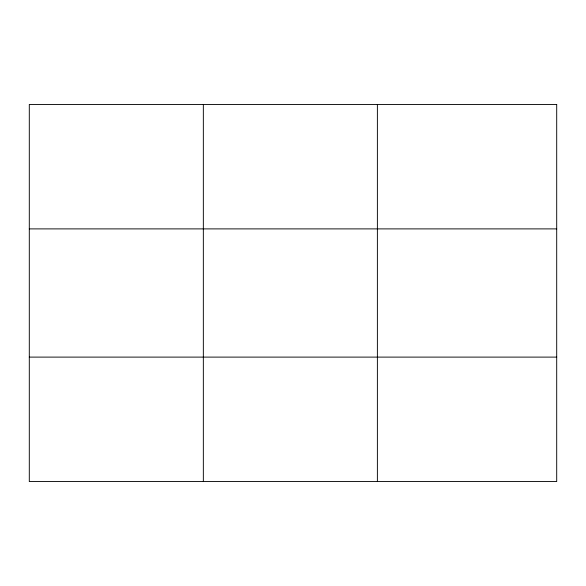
<?xml version="1.0" encoding="UTF-8"?>
<svg xmlns="http://www.w3.org/2000/svg" width="586" height="586" viewBox="0 0 586 586"><rect width="100%" height="100%" fill="white"/><g stroke="black" fill="none" stroke-linecap="round" stroke-linejoin="round"><path stroke-width="0.88" d="M203.342 104.454L203.342 481.546M377.384 104.454L377.384 481.546M29.3 228.892L556.7 228.892M29.3 357.108L556.7 357.108M556.7 104.454L556.7 481.546L29.3 481.546L29.3 104.454L556.7 104.454"/></g></svg>
